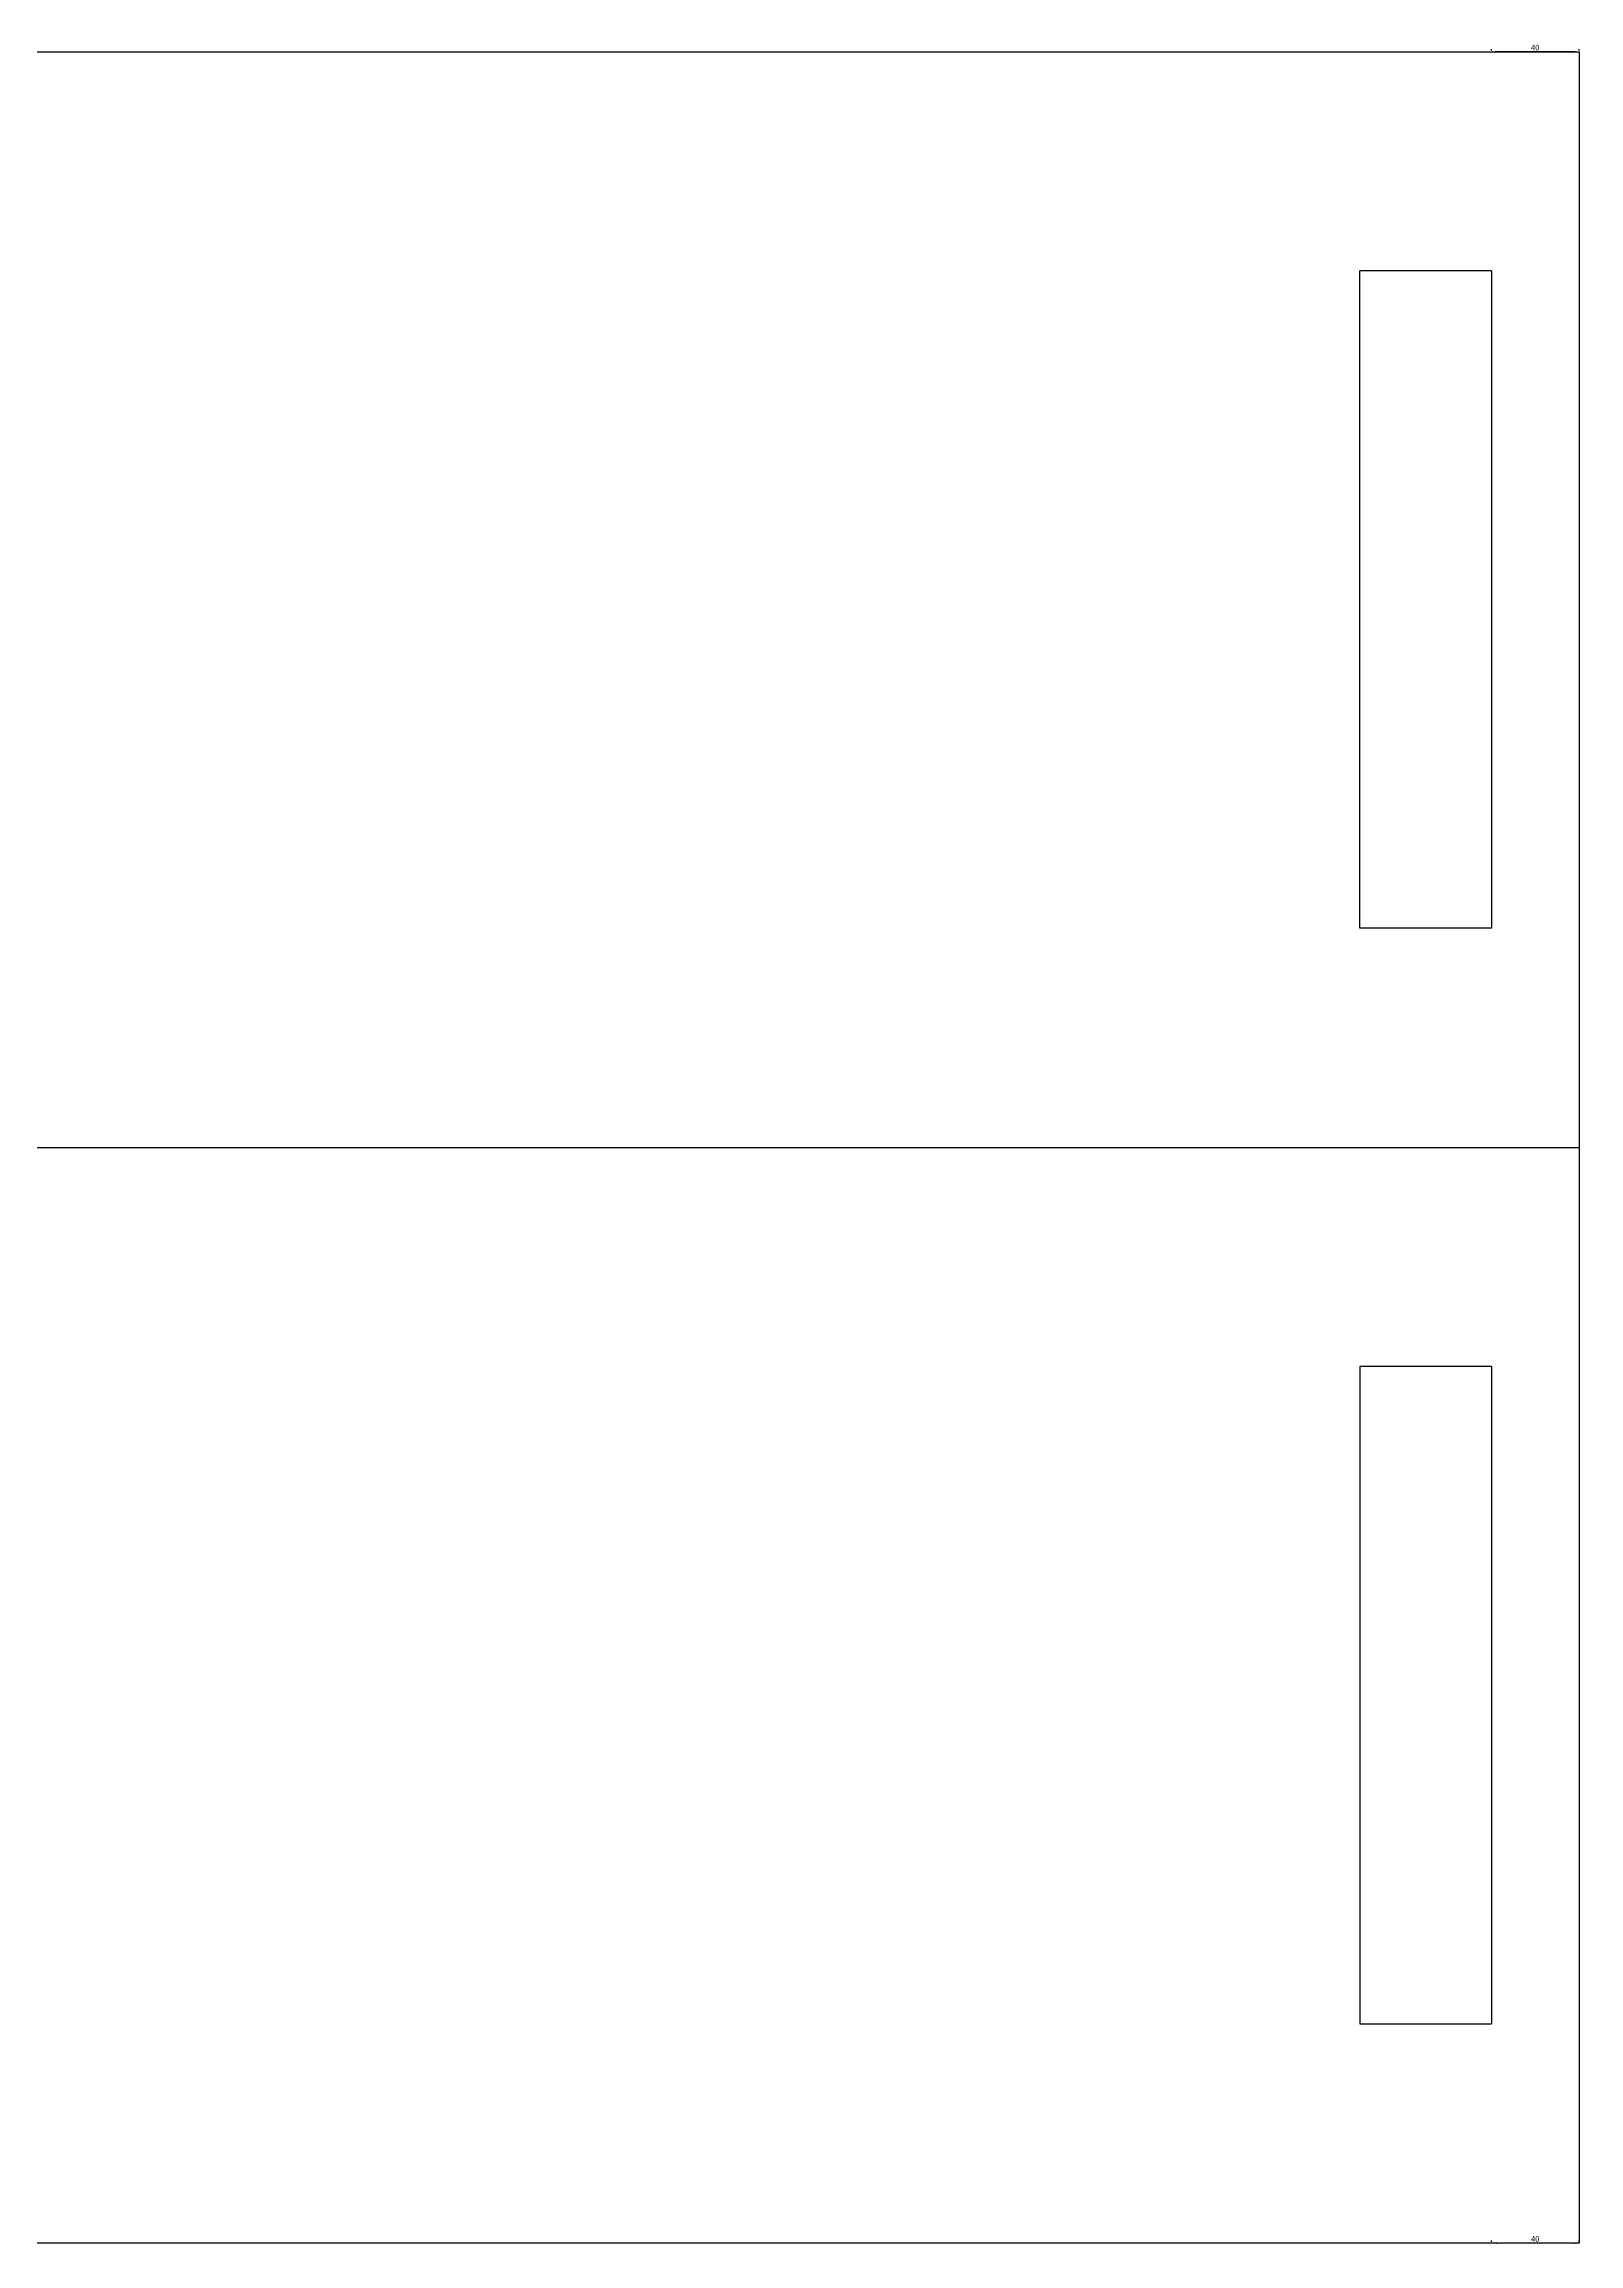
# Model space of a CAD drawing. Header units: millimetres. Extents: x 4697 to 7499, y -1559 to -555.
# Drawn here: x 6799 to 7499, y -1559 to -555 of the extents above; entities that cross this region are included whole.
import ezdxf

# ---------------------------------------------------------------- set-up
doc = ezdxf.new("R2010")
doc.units = ezdxf.units.MM
doc.styles.get("Standard").update_dxf_attribs({"font": 'arial.ttf'})
doc.dimstyles.new('ISO-25', dxfattribs={"dimtxt": 2.5, "dimasz": 2.5, "dimexe": 1.25, "dimexo": 0.625, "dimtad": 1, "dimtxsty": 'Standard', "dimcen": 2.5, "dimadec": 0, "dimazin": 0, "dimtfac": 1, "dimtmove": 0, "dimatfit": 3, "dimfxl": 1, "dimarcsym": 0})

# ---------------------------------------------------------------- blocks, each defined once
blk = doc.blocks.new('*D15')
at = {"color": 0, "lineweight": -2, "transparency": 16777216}
for p, q in [((7459.3566, -557.5147), (7459.3566, -556.8897)), ((7496.8566, -558.1397), (7461.8566, -558.1397)), ((7499.3566, -557.5147), (7499.3566, -556.8897))]:
    blk.add_line(p, q, dxfattribs=at)
at = {"color": 0, "transparency": 16777216}
for points in [[(7461.8566, -557.723), (7461.8566, -558.5563), (7459.3566, -558.1397)], [(7496.8566, -557.723), (7496.8566, -558.5563), (7499.3566, -558.1397)]]:
    blk.add_solid(points, dxfattribs=at)
at = {"layer": 'Defpoints', "color": 0, "transparency": 16777216}
for p in [(7459.3566, -558.1397), (7459.3566, -558.1397), (7499.3566, -558.1397)]:
    blk.add_point(p, dxfattribs=at)
at = {"color": 0, "transparency": 16777216, "insert": (7479.3566, -556.2382), "char_height": 2.5, "attachment_point": 5}
blk.add_mtext('40', dxfattribs=at)
blk = doc.blocks.new('*D16')
at = {"color": 0, "lineweight": -2, "transparency": 16777216}
for p, q in [((7459.3566, -1557.5147), (7459.3566, -1556.8897)), ((7496.8566, -1558.1397), (7461.8566, -1558.1397)), ((7499.3566, -1557.5147), (7499.3566, -1556.8897))]:
    blk.add_line(p, q, dxfattribs=at)
at = {"color": 0, "transparency": 16777216}
for points in [[(7461.8566, -1557.723), (7461.8566, -1558.5563), (7459.3566, -1558.1397)], [(7496.8566, -1557.723), (7496.8566, -1558.5563), (7499.3566, -1558.1397)]]:
    blk.add_solid(points, dxfattribs=at)
at = {"layer": 'Defpoints', "color": 0, "transparency": 16777216}
for p in [(7459.3566, -1558.1397), (7459.3566, -1558.1397), (7499.3566, -1558.1397)]:
    blk.add_point(p, dxfattribs=at)
at = {"color": 0, "transparency": 16777216, "insert": (7479.3566, -1556.2382), "char_height": 2.5, "attachment_point": 5}
blk.add_mtext('40', dxfattribs=at)

msp = doc.modelspace()

# ---------------------------------------------------------------- linework, layer by layer
for p, q in [((6699.3566, -558.1397), (7499.3566, -558.1397)), ((7499.3566, -558.1397), (7499.3566, -1558.1397)), ((7459.3566, -658.1397), (7399.3566, -658.1397)), ((7399.3566, -958.1397), (7399.3566, -658.1397)), ((7459.3566, -658.1397), (7459.3566, -958.1397)), ((7459.3566, -958.1397), (7399.3566, -958.1397)), ((6699.3566, -1058.1397), (7499.3566, -1058.1397)), ((7459.3566, -1158.1397), (7399.3566, -1158.1397)), ((7399.3566, -1158.1397), (7399.3566, -1458.1397)), ((7459.3566, -1158.1397), (7459.3566, -1458.1397)), ((7399.3566, -1458.1397), (7459.3566, -1458.1397)), ((7499.3566, -1558.1397), (6699.3566, -1558.1397))]:
    msp.add_line(p, q)

# ---------------------------------------------------------------- dimensions: what is measured, and where the dimension line sits
for base, p1, p2, picture, middle in [((7459.3566, -558.1397), (7499.3566, -558.1397), (7459.3566, -558.1397), '*D15', (7479.3566, -556.2382)), ((7459.3566, -1558.1397), (7499.3566, -1558.1397), (7459.3566, -1558.1397), '*D16', (7479.3566, -1556.2382))]:
    dim = msp.add_linear_dim(base=base, p1=p1, p2=p2, dimstyle='ISO-25')
    dim.commit()
    dim.dimension.update_dxf_attribs({"geometry": picture, "text_midpoint": middle})

doc.saveas('drawing.dxf')
